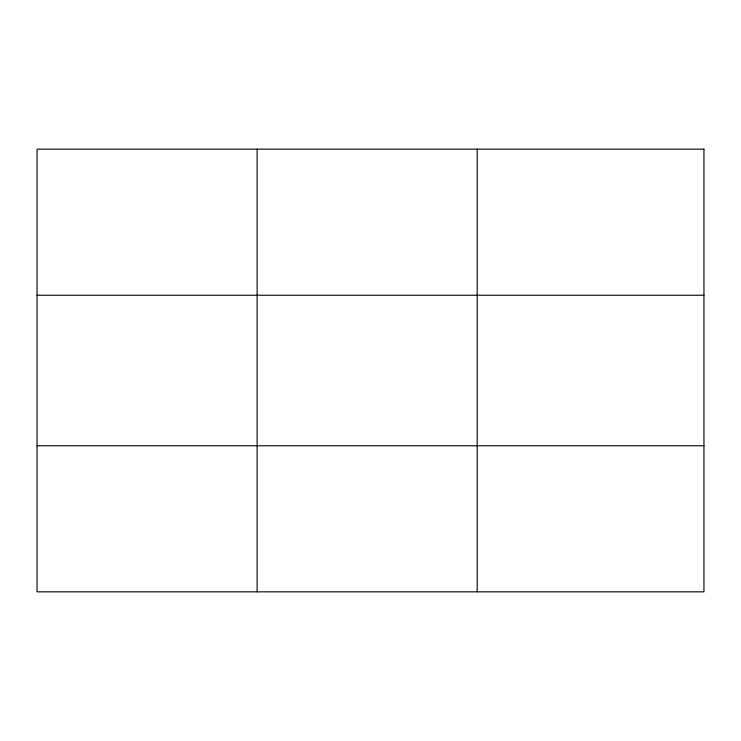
<?xml version="1.0" encoding="UTF-8"?>
<svg xmlns="http://www.w3.org/2000/svg" width="741" height="741" viewBox="0 0 741 741"><rect width="100%" height="100%" fill="white"/><g stroke="black" fill="none" stroke-linecap="round" stroke-linejoin="round"><path stroke-width="1.11" d="M257.127 591.837L257.127 149.163M477.204 591.837L477.204 149.163M37.05 295.242L703.95 295.242M37.05 445.758L703.95 445.758M703.95 149.163L703.95 591.837L37.05 591.837L37.05 149.163L703.95 149.163"/></g></svg>
